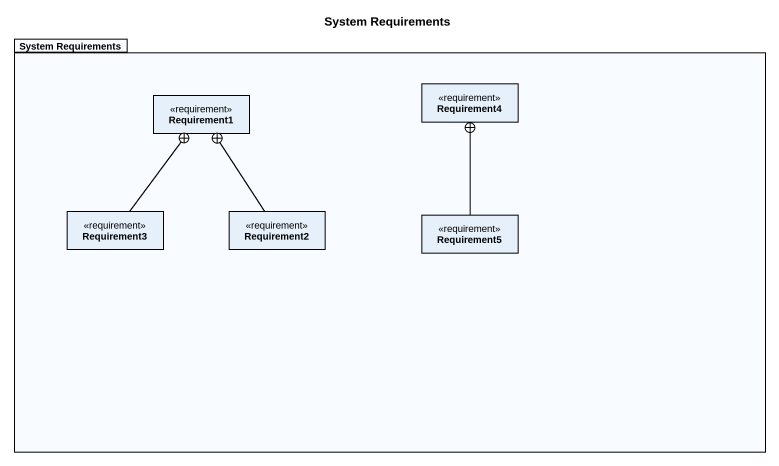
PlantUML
@startuml
title System Requirements
hide circle
hide empty members
package "System Requirements" as System_Requirements {
  class Requirement4 <<requirement>>
  class Requirement1 <<requirement>>
  class Requirement3 <<requirement>>
  class Requirement2 <<requirement>>
  class Requirement5 <<requirement>>
}
Requirement3 -up-+ Requirement1
Requirement2 -up-+ Requirement1
Requirement5 -up-+ Requirement4
@enduml
